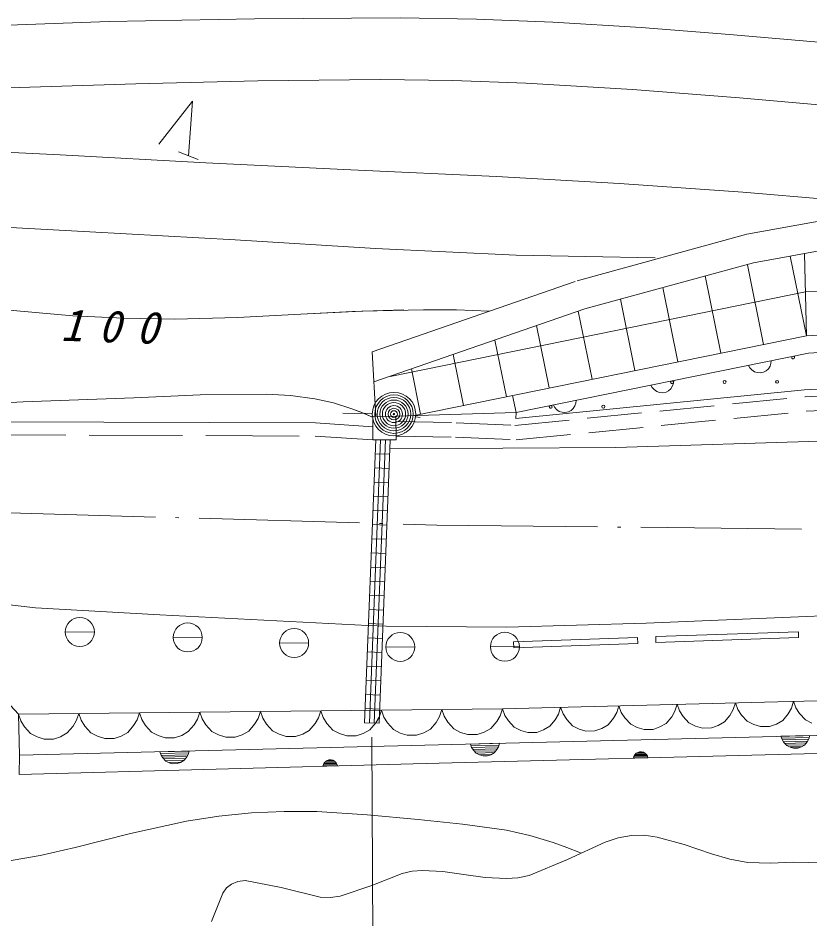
# Model space of a CAD drawing. Units: millimetres, scale not verified. Extents: x 40000 to 680000, y 20000 to 380000.
# Drawn here: x 469028 to 496188, y 238934 to 269812 of the extents above; entities that cross this region are included whole.
import ezdxf

# ---------------------------------------------------------------- set-up
doc = ezdxf.new("R2010")
doc.units = ezdxf.units.MM
doc.header["$LTSCALE"] = 1000
for name, pattern in [('USER1', [7.000001, 5.508197, -0.688525, 0.114754, -0.688525]), ('USER3', [4, 3.2, -0.8]), ('USER5', [2.5, 1.875, -0.625])]:
    doc.linetypes.add(name, pattern=pattern)
for name, color, linetype, lineweight in [('S-BGD', 7, 'Continuous', 13), ('S-BGD-HTXT', 6, 'Continuous', 13), ('S-BMK-SRVR', 3, 'Continuous', 13)]:
    doc.layers.add(name, color=color, linetype=linetype, lineweight=lineweight)
doc.styles.add('ＭＳ ゴシック', font='')
doc.styles.get('ＭＳ ゴシック').set_extended_font_data('MS Gothic')

msp = doc.modelspace()

# ---------------------------------------------------------------- linework, layer by layer
at = {"layer": 'S-BGD'}
for p, q in [((468686, 269568), (472151, 269694)), ((472151, 269694), (477136, 269781)), ((477136, 269781), (482135, 269812)), ((482135, 269812), (484753, 269771)), ((484753, 269771), (487369, 269670)), ((487369, 269670), (490402, 269490)), ((490402, 269490), (493431, 269250)), ((493431, 269250), (497415, 268905)), ((468074, 267397), (473069, 267552)), ((473069, 267552), (477258, 267658)), ((477258, 267658), (481446, 267705)), ((481446, 267705), (483944, 267671)), ((483944, 267671), (486441, 267576)), ((486441, 267576), (490104, 267357)), ((490104, 267357), (493774, 267078)), ((473856, 265479), (475017, 266954)), ((475017, 266954), (474880, 265081)), ((493774, 267078), (498412, 266668)), ((465490, 265362), (470474, 265120)), ((470474, 265120), (475464, 264838)), ((474531, 265216), (475203, 264956)), ((475464, 264838), (480445, 264602)), ((480445, 264602), (485438, 264376)), ((485438, 264376), (489661, 264138)), ((489661, 264138), (493881, 263840)), ((493881, 263840), (496848, 263582)), ((498238, 263150), (494025, 262392)), ((466506, 262751), (471486, 262471)), ((471486, 262471), (476473, 262196)), ((476473, 262196), (481290, 261907)), ((494025, 262392), (488200, 260794)), ((498381, 262159), (494246, 261416)), ((481290, 261907), (486110, 261678)), ((496029, 260412), (525644, 262022)), ((486110, 261678), (488487, 261633)), ((488487, 261633), (490874, 261584)), ((496066, 258912), (495511, 261643)), ((496066, 258912), (495996, 261731)), ((494246, 261416), (488464, 259830)), ((494597, 258613), (494041, 261344)), ((493127, 258314), (492588, 260961)), ((488137, 260775), (481177, 258363)), ((481786, 257515), (496029, 260412)), ((491657, 258015), (491138, 260563)), ((496066, 258912), (525725, 260524)), ((465935, 260042), (470912, 259595)), ((465935, 260042), (470912, 259595)), ((490187, 257716), (489689, 260166)), ((478727, 259652), (480823, 259758)), ((478727, 259652), (480494, 259744)), ((480494, 259744), (482255, 259798)), ((480823, 259758), (482932, 259805)), ((488464, 259830), (481236, 257325)), ((482932, 259805), (484062, 259795)), ((484062, 259795), (485191, 259758)), ((488717, 257417), (488242, 259753)), ((496143, 258315), (525753, 259925)), ((470912, 259595), (472658, 259508)), ((470912, 259595), (472658, 259508)), ((472658, 259508), (474405, 259481)), ((472658, 259508), (474405, 259481)), ((474405, 259481), (476561, 259536)), ((474405, 259481), (476561, 259536)), ((476561, 259536), (478727, 259652)), ((476561, 259536), (478727, 259652)), ((487247, 257118), (486812, 259257)), ((482568, 256166), (496066, 258912)), ((485777, 256819), (485382, 258761)), ((481177, 258363), (481303, 256142)), ((484307, 256520), (483952, 258266)), ((486107, 256274), (496143, 258315)), ((486107, 256274), (496143, 258315)), ((494126, 257811), (494078, 257895)), ((494818, 257872), (494761, 257771)), ((494849, 257958), (494818, 257872)), ((494862, 258055), (494849, 257958)), ((482837, 256221), (482522, 257770)), ((494189, 257744), (494126, 257811)), ((494283, 257673), (494189, 257744)), ((494378, 257644), (494283, 257673)), ((494476, 257635), (494378, 257644)), ((494598, 257660), (494476, 257635)), ((494684, 257706), (494598, 257660)), ((494761, 257771), (494684, 257706)), ((490781, 257131), (490733, 257215)), ((491504, 257278), (491472, 257192)), ((491517, 257374), (491504, 257278)), ((503665, 257382), (495997, 257058)), ((475272, 256878), (477545, 256910)), ((475272, 256878), (477545, 256910)), ((477545, 256910), (478376, 256861)), ((477545, 256910), (478376, 256861)), ((495997, 257058), (486096, 256077)), ((490843, 257064), (490781, 257131)), ((490937, 256993), (490843, 257064)), ((491033, 256963), (490937, 256993)), ((491131, 256955), (491033, 256963)), ((491252, 256979), (491131, 256955)), ((491339, 257026), (491252, 256979)), ((491415, 257090), (491339, 257026)), ((491472, 257192), (491415, 257090)), ((465413, 256449), (469206, 256648)), ((465413, 256449), (469206, 256648)), ((469206, 256648), (472996, 256786)), ((469206, 256648), (472996, 256786)), ((472996, 256786), (475272, 256878)), ((472996, 256786), (475272, 256878)), ((478376, 256861), (479210, 256751)), ((478376, 256861), (479210, 256751)), ((479210, 256751), (479852, 256608)), ((479210, 256751), (479852, 256608)), ((479852, 256608), (480474, 256408)), ((479852, 256608), (480482, 256405)), ((486107, 256274), (485987, 256862)), ((488159, 256597), (488127, 256511)), ((488172, 256694), (488159, 256597)), ((480474, 256408), (480844, 256263)), ((480482, 256405), (480824, 256272)), ((487435, 256450), (487388, 256534)), ((487498, 256383), (487435, 256450)), ((487592, 256313), (487498, 256383)), ((487688, 256283), (487592, 256313)), ((487907, 256299), (487785, 256274)), ((487993, 256345), (487907, 256299)), ((488070, 256410), (487993, 256345)), ((488127, 256511), (488070, 256410)), ((481173, 256238), (480173, 256259)), ((480824, 256272), (481162, 256126)), ((480844, 256263), (481210, 256104)), ((481985, 256149), (481194, 256141)), ((481194, 256141), (481201, 255335)), ((486107, 256274), (481985, 256149)), ((481992, 255342), (481985, 256149)), ((482667, 256128), (482821, 256109)), ((486096, 256077), (486107, 256274)), ((487785, 256274), (487688, 256283)), ((467470, 255963), (479231, 255918)), ((479231, 255918), (481197, 255782)), ((482275, 255589), (482296, 255579)), ((481294, 255349), (480911, 245632)), ((481460, 255342), (481077, 245626)), ((481201, 255335), (481992, 255342)), ((481244, 245619), (481627, 255335)), ((481793, 255329), (481410, 245613)), ((489526, 255080), (481782, 255033)), ((497317, 255324), (489526, 255080)), ((481274, 254863), (481774, 254843)), ((481755, 254357), (481255, 254377)), ((481236, 253891), (481736, 253871)), ((481717, 253386), (481217, 253405)), ((481697, 252900), (481198, 252920)), ((481179, 252434), (481678, 252414)), ((481160, 251948), (481659, 251928)), ((481640, 251442), (481140, 251462)), ((464314, 250988), (469040, 245933)), ((481121, 250976), (481621, 250957)), ((481602, 250471), (481102, 250490)), ((467380, 249831), (469626, 249580)), ((481083, 250005), (481583, 249985)), ((469626, 249580), (473894, 249336)), ((481563, 249499), (481064, 249519)), ((495790, 249262), (501240, 249521)), ((473894, 249336), (481020, 248968)), ((490575, 249048), (495790, 249262)), ((481020, 248968), (481659, 248950)), ((481045, 249033), (481544, 249013)), ((481659, 248950), (485787, 248913)), ((485787, 248913), (490575, 249048)), ((470652, 248744), (471647, 248751)), ((495791, 248757), (490898, 248589)), ((490898, 248589), (490905, 248389)), ((495791, 248757), (495798, 248557)), ((474352, 248556), (475347, 248564)), ((478000, 248364), (478995, 248372)), ((481525, 248527), (481026, 248547)), ((490277, 248552), (486021, 248406)), ((486021, 248406), (486028, 248207)), ((490284, 248352), (486028, 248207)), ((490284, 248352), (490277, 248552)), ((495798, 248557), (490905, 248389)), ((481006, 248061), (481506, 248042)), ((481641, 248230), (482635, 248238)), ((485229, 248236), (486223, 248244)), ((481487, 247556), (480987, 247576)), ((480968, 247090), (481468, 247070)), ((485642, 246113), (521583, 247029)), ((480949, 246604), (481449, 246584)), ((469040, 245933), (485642, 246113)), ((481429, 246098), (480930, 246118)), ((485561, 245874), (485642, 246113)), ((485642, 246113), (485722, 245886)), ((487564, 245932), (487638, 246164)), ((487638, 246164), (487719, 245936)), ((489561, 245983), (489635, 246215)), ((489635, 246215), (489716, 245987)), ((491558, 246034), (491632, 246266)), ((491632, 246266), (491713, 246038)), ((493555, 246085), (493629, 246317)), ((493629, 246317), (493709, 246089)), ((495441, 245938), (495551, 246136)), ((495551, 246136), (495625, 246368)), ((495625, 246368), (495706, 246140)), ((495706, 246140), (495831, 245948)), ((469040, 245933), (469121, 245695)), ((469075, 244516), (469040, 245933)), ((469075, 244516), (522302, 245845)), ((471035, 245716), (471115, 245955)), ((471115, 245955), (471196, 245717)), ((473110, 245738), (473191, 245978)), ((473191, 245978), (473271, 245740)), ((475185, 245761), (475266, 246000)), ((475266, 246000), (475346, 245763)), ((477261, 245783), (477341, 246023)), ((477341, 246023), (477421, 245785)), ((479219, 245602), (479336, 245806)), ((479336, 245806), (479416, 246046)), ((479416, 246046), (479497, 245808)), ((479497, 245808), (479623, 245607)), ((481294, 245625), (481411, 245829)), ((481411, 245829), (481491, 246068)), ((481491, 246068), (481572, 245830)), ((481572, 245830), (481698, 245629)), ((483369, 245647), (483486, 245851)), ((483486, 245851), (483567, 246091)), ((483567, 246091), (483647, 245853)), ((483647, 245853), (483774, 245652)), ((485444, 245670), (485561, 245874)), ((485722, 245886), (485847, 245694)), ((487455, 245735), (487564, 245932)), ((487719, 245936), (487844, 245745)), ((489451, 245786), (489561, 245983)), ((489716, 245987), (489841, 245796)), ((489841, 245796), (490041, 245581)), ((491259, 245612), (491448, 245837)), ((491448, 245837), (491558, 246034)), ((491713, 246038), (491837, 245846)), ((491837, 245846), (492038, 245632)), ((493256, 245663), (493445, 245887)), ((493445, 245887), (493555, 246085)), ((493709, 246089), (493834, 245897)), ((493834, 245897), (494034, 245683)), ((495252, 245714), (495441, 245938)), ((495831, 245948), (496031, 245734)), ((469121, 245695), (469247, 245494)), ((469247, 245494), (469452, 245268)), ((470718, 245282), (470918, 245512)), ((470918, 245512), (471035, 245716)), ((471196, 245717), (471322, 245516)), ((471322, 245516), (471527, 245290)), ((472793, 245304), (472993, 245535)), ((472993, 245535), (473110, 245738)), ((473271, 245740), (473398, 245539)), ((473398, 245539), (473602, 245313)), ((474868, 245327), (475068, 245557)), ((475068, 245557), (475185, 245761)), ((475346, 245763), (475473, 245562)), ((475473, 245562), (475678, 245335)), ((476944, 245349), (477143, 245580)), ((477143, 245580), (477261, 245783)), ((477421, 245785), (477548, 245584)), ((477548, 245584), (477753, 245358)), ((479019, 245372), (479219, 245602)), ((479623, 245607), (479828, 245381)), ((480911, 245632), (481410, 245613)), ((481094, 245394), (481294, 245625)), ((481698, 245629), (481903, 245403)), ((483169, 245417), (483369, 245647)), ((483774, 245652), (483979, 245426)), ((485244, 245440), (485444, 245670)), ((485847, 245694), (486048, 245479)), ((487049, 245385), (487266, 245510)), ((487266, 245510), (487455, 245735)), ((487844, 245745), (488044, 245530)), ((488044, 245530), (488267, 245416)), ((489046, 245436), (489262, 245561)), ((489262, 245561), (489451, 245786)), ((490041, 245581), (490264, 245467)), ((490810, 245406), (491042, 245487)), ((491042, 245487), (491259, 245612)), ((492038, 245632), (492260, 245518)), ((492260, 245518), (492497, 245449)), ((492806, 245457), (493039, 245537)), ((493039, 245537), (493256, 245663)), ((494034, 245683), (494257, 245568)), ((494257, 245568), (494494, 245500)), ((494494, 245500), (494803, 245507)), ((494803, 245507), (495036, 245588)), ((495036, 245588), (495252, 245714)), ((496031, 245734), (496254, 245619)), ((469452, 245268), (469682, 245146)), ((470491, 245155), (470718, 245282)), ((471527, 245290), (471757, 245168)), ((472323, 245097), (472566, 245177)), ((472566, 245177), (472793, 245304)), ((473602, 245313), (473832, 245191)), ((473832, 245191), (474077, 245116)), ((474398, 245119), (474641, 245200)), ((474641, 245200), (474868, 245327)), ((475678, 245335), (475907, 245213)), ((475907, 245213), (476152, 245138)), ((476474, 245142), (476717, 245222)), ((476717, 245222), (476944, 245349)), ((477753, 245358), (477983, 245236)), ((477983, 245236), (478227, 245161)), ((478549, 245164), (478792, 245245)), ((478792, 245245), (479019, 245372)), ((479828, 245381), (480058, 245259)), ((480058, 245259), (480302, 245183)), ((480302, 245183), (480624, 245187)), ((480624, 245187), (480867, 245267)), ((480867, 245267), (481094, 245394)), ((481903, 245403), (482133, 245281)), ((482133, 245281), (482378, 245206)), ((482378, 245206), (482699, 245210)), ((522830, 245250), (482580, 244228)), ((482699, 245210), (482942, 245290)), ((482942, 245290), (483169, 245417)), ((483979, 245426), (484208, 245304)), ((484208, 245304), (484453, 245229)), ((484453, 245229), (484774, 245232)), ((484774, 245232), (485017, 245313)), ((485017, 245313), (485244, 245440)), ((486048, 245479), (486270, 245365)), ((486270, 245365), (486507, 245296)), ((486507, 245296), (486816, 245304)), ((486816, 245304), (487049, 245385)), ((488267, 245416), (488503, 245347)), ((488503, 245347), (488813, 245355)), ((488813, 245355), (489046, 245436)), ((490264, 245467), (490500, 245398)), ((490500, 245398), (490810, 245406)), ((492497, 245449), (492806, 245457)), ((495188, 245168), (496188, 245193)), ((496188, 245193), (496151, 245077)), ((469682, 245146), (469926, 245071)), ((469926, 245071), (470248, 245074)), ((470248, 245074), (470491, 245155)), ((471757, 245168), (472002, 245093)), ((472002, 245093), (472323, 245097)), ((474077, 245116), (474398, 245119)), ((476152, 245138), (476474, 245142)), ((478227, 245161), (478549, 245164)), ((484543, 244902), (485543, 244927)), ((484583, 244788), (484543, 244902)), ((485519, 244864), (484569, 244840)), ((485543, 244927), (485506, 244811)), ((495229, 245054), (495188, 245168)), ((496165, 245130), (495215, 245106)), ((495291, 244958), (495229, 245054)), ((495242, 245044), (496141, 245066)), ((496105, 245003), (495283, 244983)), ((495391, 244850), (495291, 244958)), ((495330, 244921), (496057, 244939)), ((495998, 244875), (495394, 244860)), ((496001, 244865), (495893, 244803)), ((496096, 244978), (496001, 244865)), ((496151, 245077), (496096, 244978)), ((473897, 244636), (474897, 244661)), ((473938, 244522), (473897, 244636)), ((474874, 244598), (473924, 244574)), ((474897, 244661), (474860, 244545)), ((484646, 244692), (484583, 244788)), ((484596, 244778), (485496, 244801)), ((485460, 244737), (484638, 244717)), ((484746, 244584), (484646, 244692)), ((484684, 244655), (485411, 244674)), ((484857, 244527), (484746, 244584)), ((485353, 244610), (484748, 244594)), ((485356, 244600), (485247, 244537)), ((485450, 244712), (485356, 244600)), ((485506, 244811), (485450, 244712)), ((490177, 244527), (490225, 244584)), ((490561, 244556), (490197, 244547)), ((490225, 244584), (490279, 244615)), ((490226, 244579), (490529, 244586)), ((490279, 244615), (490337, 244635)), ((490469, 244616), (490283, 244611)), ((490337, 244635), (490415, 244637)), ((490415, 244637), (490474, 244620)), ((490474, 244620), (490530, 244591)), ((490530, 244591), (490580, 244538)), ((495503, 244793), (495391, 244850)), ((495621, 244758), (495503, 244793)), ((495513, 244801), (495885, 244810)), ((495776, 244762), (495621, 244758)), ((495893, 244803), (495776, 244762)), ((469065, 243863), (469075, 244516)), ((474000, 244426), (473938, 244522)), ((473951, 244512), (474850, 244535)), ((474814, 244471), (473992, 244451)), ((474100, 244319), (474000, 244426)), ((474039, 244390), (474766, 244408)), ((474212, 244261), (474100, 244319)), ((474708, 244344), (474103, 244329)), ((474330, 244227), (474212, 244261)), ((474222, 244269), (474594, 244278)), ((474602, 244271), (474485, 244231)), ((474710, 244334), (474602, 244271)), ((474805, 244446), (474710, 244334)), ((474860, 244545), (474805, 244446)), ((479506, 244203), (479533, 244252)), ((479528, 244240), (479939, 244251)), ((479533, 244252), (479580, 244308)), ((479916, 244281), (479553, 244271)), ((479580, 244308), (479634, 244340)), ((479582, 244304), (479884, 244312)), ((479634, 244340), (479693, 244360)), ((479824, 244341), (479638, 244336)), ((479693, 244360), (479770, 244362)), ((479770, 244362), (479829, 244345)), ((479829, 244345), (479885, 244317)), ((479885, 244317), (479935, 244263)), ((479935, 244263), (479967, 244215)), ((484976, 244493), (484857, 244527)), ((484867, 244535), (485240, 244544)), ((485131, 244496), (484976, 244493)), ((485247, 244537), (485131, 244496)), ((490131, 244420), (490150, 244478)), ((490631, 244433), (490131, 244420)), ((490143, 244451), (490618, 244463)), ((490150, 244478), (490177, 244527)), ((490605, 244494), (490155, 244483)), ((490173, 244515), (490584, 244525)), ((490580, 244538), (490611, 244490)), ((490611, 244490), (490631, 244433)), ((482580, 244228), (469065, 243863)), ((474485, 244231), (474330, 244227)), ((479487, 244145), (479506, 244203)), ((479987, 244158), (479487, 244145)), ((479499, 244176), (479974, 244189)), ((479960, 244220), (479510, 244208)), ((479967, 244215), (479987, 244158)), ((474810, 242258), (475915, 242427)), ((475915, 242427), (477039, 242538)), ((477039, 242538), (478157, 242591)), ((478157, 242591), (479274, 242584)), ((479274, 242584), (481008, 242478)), ((481008, 242478), (482753, 242310)), ((472891, 241836), (474810, 242258)), ((482753, 242310), (484272, 242158)), ((484272, 242158), (485776, 241947)), ((470984, 241355), (472891, 241836)), ((485776, 241947), (486580, 241765)), ((486580, 241765), (487378, 241523)), ((487378, 241523), (487847, 241356)), ((489159, 241539), (487871, 240939)), ((489614, 241686), (489159, 241539)), ((490063, 241770), (489614, 241686)), ((490507, 241771), (490063, 241770)), ((490944, 241712), (490507, 241771)), ((491878, 241458), (490944, 241712)), ((469793, 241082), (470984, 241355)), ((487847, 241356), (488322, 241172)), ((492815, 241140), (491878, 241458)), ((468594, 240869), (469793, 241082)), ((487871, 240939), (486560, 240396)), ((493435, 240956), (492815, 241140)), ((494059, 240834), (493435, 240956)), ((495614, 240853), (494834, 240813)), ((496638, 240831), (495614, 240853)), ((482542, 240541), (482202, 240457)), ((482896, 240565), (482542, 240541)), ((483603, 240529), (482896, 240565)), ((494834, 240813), (494059, 240834)), ((482202, 240457), (481163, 240045)), ((484318, 240431), (483603, 240529)), ((485054, 240327), (484318, 240431)), ((485781, 240284), (485054, 240327)), ((486174, 240310), (485781, 240284)), ((486560, 240396), (486174, 240310)), ((476183, 239973), (476047, 239788)), ((476348, 240100), (476183, 239973)), ((476570, 240185), (476348, 240100)), ((476822, 240215), (476570, 240185)), ((478050, 239977), (476822, 240215)), ((479395, 239651), (478050, 239977)), ((481163, 240045), (480082, 239680)), ((476047, 239788), (475669, 238817)), ((479748, 239636), (479395, 239651)), ((480082, 239680), (479748, 239636))]:
    msp.add_line(p, q, dxfattribs=at)
at = {"layer": 'S-BGD', "linetype": 'USER5'}
for p, q in [((496020, 256817), (508044, 257402)), ((486062, 255836), (496020, 256817)), ((496057, 256318), (508068, 256903)), ((486111, 255339), (496057, 256318)), ((482021, 255966), (484052, 255926)), ((484052, 255926), (486132, 255838)), ((482011, 255467), (484031, 255426)), ((484031, 255426), (486111, 255339))]:
    msp.add_line(p, q, dxfattribs=at)
at = {"layer": 'S-BGD', "linetype": 'USER3'}
for p, q in [((467471, 255513), (479215, 255468)), ((479215, 255468), (481201, 255335))]:
    msp.add_line(p, q, dxfattribs=at)
at = {"layer": 'S-BGD'}
for centre, radius in [((493259, 257324), 49.7), ((495061, 257330), 49.7), ((481922, 256222), 746), ((481922, 256222), 660), ((481922, 256222), 574), ((481922, 256222), 484), ((481922, 256222), 398), ((481922, 256222), 292), ((481922, 256222), 202), ((481922, 256222), 116), ((489101, 256478), 49.7), ((481922, 256222), 22.5), ((471149, 248747), 498), ((474849, 248560), 498), ((478498, 248368), 498), ((482138, 248234), 498), ((485726, 248240), 498)]:
    msp.add_circle(centre, radius, dxfattribs=at)
for centre, start, end in [((495613, 258164), 131.9186, 71.0738), ((491456, 257318), 131.9255, 71.0669), ((487298, 256472), 131.9325, 71.0599)]:
    msp.add_arc(centre, 49.7, start, end, dxfattribs=at)
at = {"layer": 'S-BGD-HTXT'}
msp.add_line((481163, 245141), (481257, 227367), dxfattribs=at)
at = {"layer": 'S-BMK-SRVR', "linetype": 'USER1'}
for p, q in [((454245, 253255), (483388, 252413)), ((483388, 252413), (496189, 252277))]:
    msp.add_line(p, q, dxfattribs=at)

# ---------------------------------------------------------------- texts
at = {"layer": 'S-BGD', "insert": (470482, 258722), "char_height": 1100, "attachment_point": 7, "rotation": 358.1, "style": 'ＭＳ ゴシック'}
msp.add_mtext('\\T1.73;\\Q15;100', dxfattribs=at)

doc.saveas('drawing.dxf')
